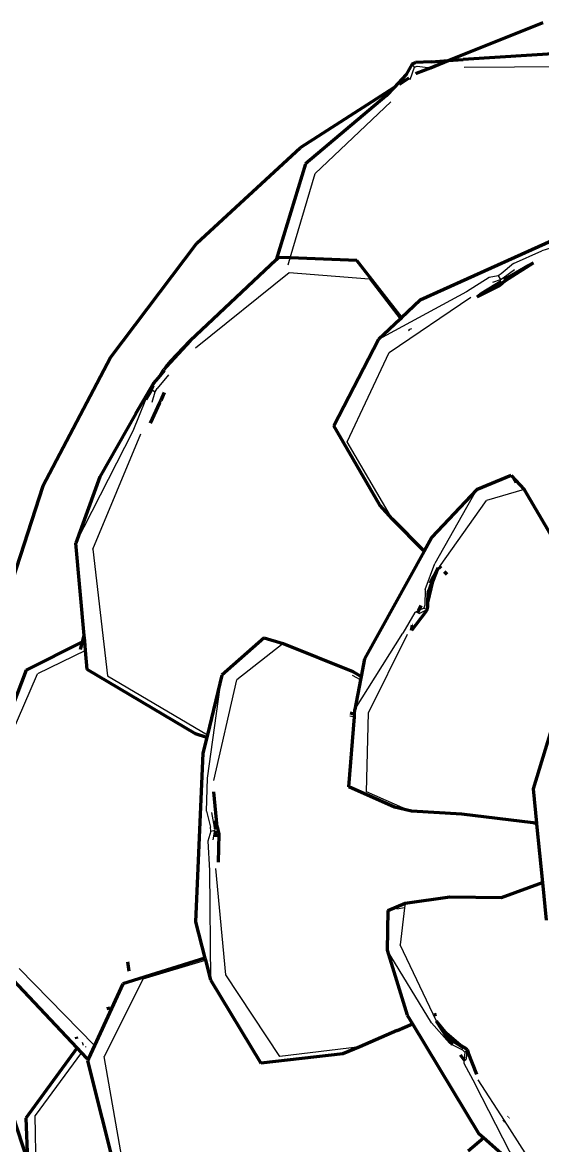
# Model space of a CAD drawing. Header units: millimetres. Extents: x 4307 to 31003, y 2809 to 20009.
# Drawn here: x 13476.3 to 13529.1, y 9318.6 to 9432.6 of the extents above; entities that cross this region are included whole.
import ezdxf

# ---------------------------------------------------------------- set-up
doc = ezdxf.new("R2010")
doc.units = ezdxf.units.MM
doc.layers.add('ProfileEdges', color=7, linetype='Continuous')

msp = doc.modelspace()

# ---------------------------------------------------------------- linework, layer by layer
for p, q in [((13515.62, 9426.85), (13516.07, 9428.08)), ((13516.07, 9428.08), (13515.84, 9428.42)), ((13516.07, 9428.08), (13516.33, 9428.2)), ((13516.33, 9428.2), (13517.69, 9428.04)), ((13517.69, 9428.04), (13517.88, 9428.02)), ((13521.12, 9428.1), (13531.32, 9428.17)), ((13505.98, 9417.31), (13513.68, 9424.57)), ((13503.47, 9408.72), (13505.98, 9417.31)), ((13538.33, 9412.35), (13528.98, 9409.45)), ((13526.11, 9408.16), (13528.98, 9409.45)), ((13503.27, 9408.03), (13503.47, 9408.72)), ((13526.11, 9408.16), (13524.87, 9407.11)), ((13493.84, 9399.59), (13503.36, 9407.25)), ((13503.36, 9407.25), (13511.48, 9406.62)), ((13524.87, 9407.11), (13524.56, 9406.91)), ((13525.05, 9406.7), (13526.22, 9407.56)), ((13511.48, 9406.62), (13514.62, 9402.51)), ((13523.65, 9406.73), (13521.36, 9405.29)), ((13524.56, 9406.91), (13523.65, 9406.73)), ((13524.01, 9406.26), (13524.8, 9406.53)), ((13524.56, 9406.91), (13524.8, 9406.53)), ((13524.8, 9406.53), (13525.05, 9406.7)), ((13521.36, 9405.29), (13512.43, 9400.43)), ((13513.5, 9399.12), (13521.8, 9404.75)), ((13515.46, 9401.41), (13515.52, 9401.33)), ((13509.23, 9390.05), (13513.5, 9399.12)), ((13491.1, 9396.84), (13489.96, 9395.47)), ((13490.09, 9396.56), (13489.56, 9395.77)), ((13489.34, 9395.37), (13489.38, 9395.35)), ((13489.38, 9395.35), (13489.77, 9395.14)), ((13489.47, 9394.08), (13489.77, 9395.14)), ((13489.77, 9395.14), (13489.96, 9395.47)), ((13487.52, 9391.16), (13488.83, 9394.35)), ((13481.73, 9379.75), (13487.52, 9391.16)), ((13483.43, 9379.17), (13488.3, 9390.87)), ((13513.62, 9382.53), (13509.23, 9390.05)), ((13526.33, 9385.85), (13525.87, 9386.63)), ((13522.37, 9385.17), (13518.14, 9377.69)), ((13527.2, 9385.22), (13523.38, 9384.08)), ((13518.59, 9377.36), (13523.38, 9384.08)), ((13513.62, 9382.53), (13513.66, 9382.49)), ((13513.83, 9382.21), (13513.66, 9382.49)), ((13483.43, 9379.17), (13484.92, 9366.3)), ((13517.14, 9375.05), (13518.14, 9377.69)), ((13518.48, 9377.25), (13518.59, 9377.36)), ((13517.14, 9375.05), (13517.13, 9373.48)), ((13516.5, 9372.91), (13516.12, 9372.73)), ((13517.02, 9373.17), (13516.5, 9372.91)), ((13516.54, 9372.61), (13517.34, 9373.03)), ((13517.13, 9373.48), (13517.02, 9373.17)), ((13517.02, 9373.17), (13517.34, 9373.03)), ((13516.12, 9372.73), (13514.87, 9370.64)), ((13510.03, 9362.89), (13514.87, 9370.64)), ((13511.4, 9362.52), (13515.36, 9370.53)), ((13502.74, 9369.59), (13498.06, 9365.9)), ((13482.71, 9368.87), (13477.81, 9366.49)), ((13473.45, 9356.38), (13477.81, 9366.49)), ((13484.92, 9366.3), (13495.06, 9360.31)), ((13495.07, 9355.9), (13496.52, 9366.35)), ((13510.59, 9365.88), (13509.78, 9366.34)), ((13495.71, 9355.68), (13498.06, 9365.9)), ((13509.51, 9362.24), (13509.97, 9362.14)), ((13509.97, 9362.14), (13510.05, 9362.12)), ((13511.21, 9354.53), (13511.4, 9362.52)), ((13494.97, 9352.54), (13495.07, 9355.9)), ((13514.88, 9352.9), (13511.21, 9354.53)), ((13494.97, 9352.54), (13495.36, 9350.92)), ((13495.77, 9350.93), (13495.51, 9352.41)), ((13514.88, 9352.9), (13514.05, 9352.96)), ((13515.75, 9352.55), (13514.88, 9352.9)), ((13495.4, 9350.53), (13495.11, 9349.49)), ((13495.4, 9350.53), (13495.36, 9350.92)), ((13495.4, 9350.53), (13495.81, 9350.61)), ((13495.64, 9349.64), (13495.81, 9350.61)), ((13495.77, 9350.93), (13495.81, 9350.61)), ((13495.11, 9349.49), (13495.28, 9346.54)), ((13496.92, 9335.94), (13495.91, 9346.74)), ((13495.28, 9346.54), (13495.39, 9335.42)), ((13515.12, 9343.21), (13515.06, 9342.73)), ((13515.06, 9342.73), (13514.27, 9342.61)), ((13515.06, 9342.73), (13514.63, 9338.97)), ((13518.29, 9331.22), (13514.63, 9338.97)), ((13517.8, 9331.07), (13513.31, 9338.42)), ((13483.6, 9328.76), (13475.97, 9336.58)), ((13488.54, 9335.53), (13494.86, 9337.43)), ((13488.54, 9335.53), (13484.59, 9327.65)), ((13502.4, 9327.65), (13496.92, 9335.94)), ((13518.27, 9332), (13518.09, 9331.92)), ((13519.61, 9328.98), (13517.8, 9331.07)), ((13482.71, 9328.65), (13482.68, 9328.6)), ((13510.52, 9328.63), (13502.4, 9327.65)), ((13519.61, 9328.98), (13519.94, 9328.81)), ((13519.94, 9328.81), (13520.94, 9328.31)), ((13521.41, 9328.34), (13521.16, 9328.08)), ((13521.36, 9327.34), (13521.41, 9328.34)), ((13482.28, 9328.06), (13477.58, 9321.65)), ((13486.84, 9314.87), (13484.59, 9327.65)), ((13521.16, 9328.08), (13520.94, 9328.31)), ((13521.11, 9327.29), (13521.09, 9326.97)), ((13521.16, 9328.08), (13521.11, 9327.29)), ((13521.09, 9326.97), (13522.22, 9324.82)), ((13525.19, 9321.13), (13522.52, 9325.26)), ((13526.41, 9316.65), (13522.22, 9324.82)), ((13477.8, 9310.38), (13477.58, 9321.65)), ((13527.3, 9317.87), (13525.19, 9321.13))]:
    msp.add_line(p, q)
at = {"layer": 'ProfileEdges', "lineweight": 211}
for p, q in [((13519.48, 9428.76), (13529.12, 9432.64)), ((13517.69, 9428.04), (13519.48, 9428.76)), ((13517.75, 9428.64), (13519.48, 9428.76)), ((13519.48, 9428.76), (13521, 9428.87)), ((13531.18, 9429.53), (13521, 9428.87)), ((13515.84, 9428.42), (13515.24, 9427.35)), ((13515.84, 9428.42), (13516.16, 9428.58)), ((13517.75, 9428.64), (13516.16, 9428.58)), ((13516.28, 9427.48), (13517.69, 9428.04)), ((13515.24, 9427.35), (13514, 9426.02)), ((13515.51, 9426.99), (13514.52, 9426.35)), ((13516.28, 9427.48), (13516.18, 9427.41)), ((13514, 9426.02), (13504.46, 9419.92)), ((13514, 9426.02), (13513.21, 9425.18)), ((13513.21, 9425.18), (13505.02, 9418.29)), ((13493.99, 9410.21), (13504.46, 9419.92)), ((13505.02, 9418.29), (13502.02, 9408.52)), ((13531.06, 9410.92), (13516.65, 9404.45)), ((13485.22, 9398.63), (13493.99, 9410.21)), ((13502.02, 9408.52), (13493.32, 9400.3)), ((13502.28, 9408.77), (13502.02, 9408.52)), ((13503.47, 9408.72), (13502.28, 9408.77)), ((13510.21, 9408.47), (13503.47, 9408.72)), ((13514.75, 9402.64), (13510.21, 9408.47)), ((13525.27, 9406.4), (13528.13, 9408.22)), ((13527.2, 9407.73), (13528.13, 9408.22)), ((13525.18, 9406.52), (13527.2, 9407.73)), ((13524.73, 9405.94), (13522.42, 9404.79)), ((13522.89, 9405.16), (13524.9, 9406.36)), ((13525.27, 9406.4), (13524.73, 9405.94)), ((13522.42, 9404.79), (13522.89, 9405.16)), ((13516.65, 9404.45), (13514.75, 9402.64)), ((13514.62, 9402.51), (13512.43, 9400.43)), ((13514.75, 9402.64), (13514.62, 9402.51)), ((13515.68, 9401.43), (13515.62, 9401.52)), ((13493.32, 9400.3), (13490.89, 9397.66)), ((13491.36, 9398.26), (13493.32, 9400.3)), ((13512.43, 9400.43), (13507.88, 9391.68)), ((13478.38, 9385.55), (13485.22, 9398.63)), ((13490.89, 9397.66), (13491.36, 9398.26)), ((13490.09, 9396.56), (13490.72, 9397.29)), ((13490.4, 9397.03), (13490.09, 9396.56)), ((13490.4, 9397.03), (13490.64, 9397.39)), ((13490.4, 9397.03), (13490.66, 9397.36)), ((13490.89, 9397.66), (13490.64, 9397.39)), ((13487.79, 9392.94), (13489.58, 9395.97)), ((13489.34, 9395.37), (13489.56, 9395.77)), ((13489.38, 9395.35), (13489.56, 9395.77)), ((13489.58, 9395.97), (13490.09, 9396.56)), ((13489.34, 9395.37), (13488.83, 9394.35)), ((13489.33, 9395.21), (13488.83, 9394.35)), ((13489.33, 9395.21), (13489.38, 9395.35)), ((13490.69, 9395.06), (13490.33, 9394.28)), ((13490.69, 9395.06), (13490.35, 9394.25)), ((13490.21, 9394.01), (13489.27, 9391.96)), ((13490.21, 9394.01), (13490.35, 9394.25)), ((13487.79, 9392.94), (13484.14, 9386.49)), ((13512.56, 9383.63), (13507.88, 9391.68)), ((13484.14, 9386.49), (13481.73, 9379.75)), ((13525.87, 9386.63), (13522.37, 9385.17)), ((13525.87, 9386.63), (13527.2, 9385.22)), ((13478.38, 9385.55), (13473.72, 9371.35)), ((13522.37, 9385.17), (13517.83, 9380.36)), ((13527.2, 9385.22), (13529.83, 9380.72)), ((13513.83, 9382.21), (13512.56, 9383.63)), ((13517.04, 9378.94), (13513.83, 9382.21)), ((13482.57, 9370.38), (13481.73, 9379.75)), ((13517.83, 9380.36), (13517.04, 9378.94)), ((13517.04, 9378.94), (13510.99, 9368.03)), ((13518.04, 9376.41), (13517.46, 9374.72)), ((13517.68, 9375.71), (13518.04, 9376.41)), ((13517.92, 9375.86), (13518.48, 9377.25)), ((13517.92, 9375.86), (13518.04, 9376.41)), ((13518.04, 9376.41), (13518.48, 9377.25)), ((13518.76, 9377.18), (13518.59, 9377.36)), ((13519.37, 9376.57), (13519.1, 9376.84)), ((13517.43, 9373.74), (13517.92, 9375.86)), ((13517.46, 9374.72), (13517.92, 9375.86)), ((13517.43, 9373.74), (13517.46, 9374.72)), ((13516.39, 9372.65), (13516.5, 9372.91)), ((13516.5, 9372.91), (13516.73, 9373.45)), ((13517.34, 9373.03), (13517.19, 9372.76)), ((13517.34, 9373.03), (13517.42, 9373.29)), ((13517.42, 9373.29), (13517.43, 9373.74)), ((13517.19, 9372.76), (13515.76, 9370.89)), ((13515.76, 9370.89), (13515.88, 9371.43)), ((13515.88, 9371.43), (13515.89, 9371.45)), ((13482.4, 9369.75), (13476.66, 9366.87)), ((13482.19, 9368.96), (13482.36, 9369.62)), ((13482.4, 9369.75), (13482.57, 9370.38)), ((13482.62, 9369.86), (13482.4, 9369.75)), ((13482.62, 9369.86), (13482.57, 9370.38)), ((13482.71, 9368.87), (13482.62, 9369.86)), ((13500.82, 9370.15), (13496.52, 9366.35)), ((13500.82, 9370.15), (13502.74, 9369.59)), ((13502.74, 9369.59), (13509.8, 9366.73)), ((13482.88, 9366.95), (13482.71, 9368.87)), ((13510.99, 9368.03), (13510.65, 9366.24)), ((13476.66, 9366.87), (13472.77, 9356.59)), ((13493.85, 9360.4), (13482.88, 9366.95)), ((13496.52, 9366.35), (13495.06, 9360.31)), ((13509.8, 9366.73), (13510.65, 9366.24)), ((13510.65, 9366.24), (13510.59, 9365.88)), ((13510.59, 9365.88), (13510.03, 9362.89)), ((13509.99, 9362.41), (13510.03, 9362.89)), ((13509.41, 9355.02), (13509.97, 9362.14)), ((13509.99, 9362.41), (13509.53, 9362.51)), ((13509.97, 9362.14), (13509.99, 9362.41)), ((13510.04, 9362.4), (13509.99, 9362.41)), ((13494.99, 9360.04), (13493.85, 9360.4)), ((13495.06, 9360.31), (13494.99, 9360.04)), ((13529.94, 9360.81), (13528.11, 9354.83)), ((13494.99, 9360.04), (13494.6, 9358.43)), ((13494.6, 9358.43), (13493.85, 9341.31)), ((13514.05, 9352.96), (13509.41, 9355.02)), ((13528.11, 9354.83), (13528.45, 9351.33)), ((13496.06, 9350.97), (13495.71, 9354.53)), ((13515.75, 9352.55), (13514.05, 9352.96)), ((13520.88, 9352.25), (13515.75, 9352.55)), ((13495.87, 9350.77), (13495.83, 9351.58)), ((13528.11, 9351.37), (13520.88, 9352.25)), ((13528.46, 9351.26), (13528.11, 9351.37)), ((13528.45, 9351.33), (13528.11, 9351.37)), ((13528.45, 9351.33), (13528.46, 9351.26)), ((13528.46, 9351.26), (13529.04, 9345.3)), ((13495.92, 9349.93), (13495.89, 9350.53)), ((13496.06, 9350.97), (13496.21, 9350.23)), ((13496.21, 9350.23), (13496.14, 9347.38)), ((13524.9, 9343.77), (13529.04, 9345.3)), ((13529.04, 9345.3), (13529.41, 9341.47)), ((13513.38, 9342.46), (13515.12, 9343.21)), ((13515.12, 9343.21), (13519.64, 9343.86)), ((13519.64, 9343.86), (13524.9, 9343.77)), ((13513.38, 9342.46), (13513.31, 9338.42)), ((13493.85, 9341.31), (13494.81, 9337.63)), ((13494.81, 9337.63), (13486.49, 9335.03)), ((13494.81, 9337.63), (13494.86, 9337.43)), ((13513.31, 9338.42), (13515.31, 9331.83)), ((13486.94, 9337.25), (13487.09, 9336.31)), ((13494.86, 9337.43), (13495.39, 9335.42)), ((13481.86, 9328.51), (13474.8, 9335.99)), ((13495.39, 9335.42), (13500.47, 9326.96)), ((13486.49, 9335.03), (13483.6, 9328.76)), ((13484.97, 9332.69), (13485.04, 9332.37)), ((13515.31, 9331.83), (13515.85, 9330.94)), ((13518.11, 9331.87), (13518.29, 9331.95)), ((13514.32, 9330.29), (13515.85, 9330.94)), ((13515.85, 9330.94), (13522.58, 9319.77)), ((13518.8, 9330.43), (13518.29, 9331.22)), ((13519.32, 9329.98), (13518.29, 9331.22)), ((13481.81, 9329.42), (13481.78, 9329.63)), ((13514.32, 9330.29), (13510.52, 9328.63)), ((13518.8, 9330.43), (13520.01, 9329.15)), ((13519.31, 9329.64), (13518.8, 9330.43)), ((13519.32, 9329.98), (13518.8, 9330.43)), ((13519.94, 9328.81), (13519.31, 9329.64)), ((13520.01, 9329.15), (13519.32, 9329.98)), ((13520.69, 9328.8), (13519.32, 9329.98)), ((13481.86, 9328.51), (13476.63, 9321.37)), ((13482.28, 9328.06), (13481.86, 9328.51)), ((13482.45, 9328.92), (13482.36, 9328.9)), ((13483.6, 9328.76), (13483, 9327.44)), ((13510.52, 9328.63), (13508.79, 9327.92)), ((13521.06, 9328.48), (13520.01, 9329.15)), ((13520.69, 9328.8), (13520.01, 9329.15)), ((13521.22, 9328.53), (13520.69, 9328.8)), ((13521.06, 9328.48), (13520.69, 9328.8)), ((13521.22, 9328.53), (13521.41, 9328.34)), ((13521.41, 9328.34), (13521.5, 9328.05)), ((13482.88, 9327.43), (13482.28, 9328.06)), ((13483, 9327.44), (13482.88, 9327.43)), ((13483, 9327.44), (13482.89, 9327.21)), ((13482.89, 9327.21), (13486.04, 9314.65)), ((13508.79, 9327.92), (13500.47, 9326.96)), ((13521.11, 9327.29), (13520.73, 9327.79)), ((13521.22, 9327.15), (13521.11, 9327.29)), ((13522.38, 9325.81), (13521.5, 9328.05)), ((13473.71, 9326.48), (13476.82, 9317.03)), ((13525.59, 9321.47), (13525.63, 9321.5)), ((13476.63, 9321.37), (13476.82, 9317.03)), ((13525.1, 9321.06), (13525.19, 9321.13)), ((13521.5, 9318.07), (13523.07, 9319.37)), ((13523.07, 9319.37), (13522.58, 9319.77)), ((13525.79, 9316.99), (13523.07, 9319.37))]:
    msp.add_line(p, q, dxfattribs=at)

doc.saveas('drawing.dxf')
